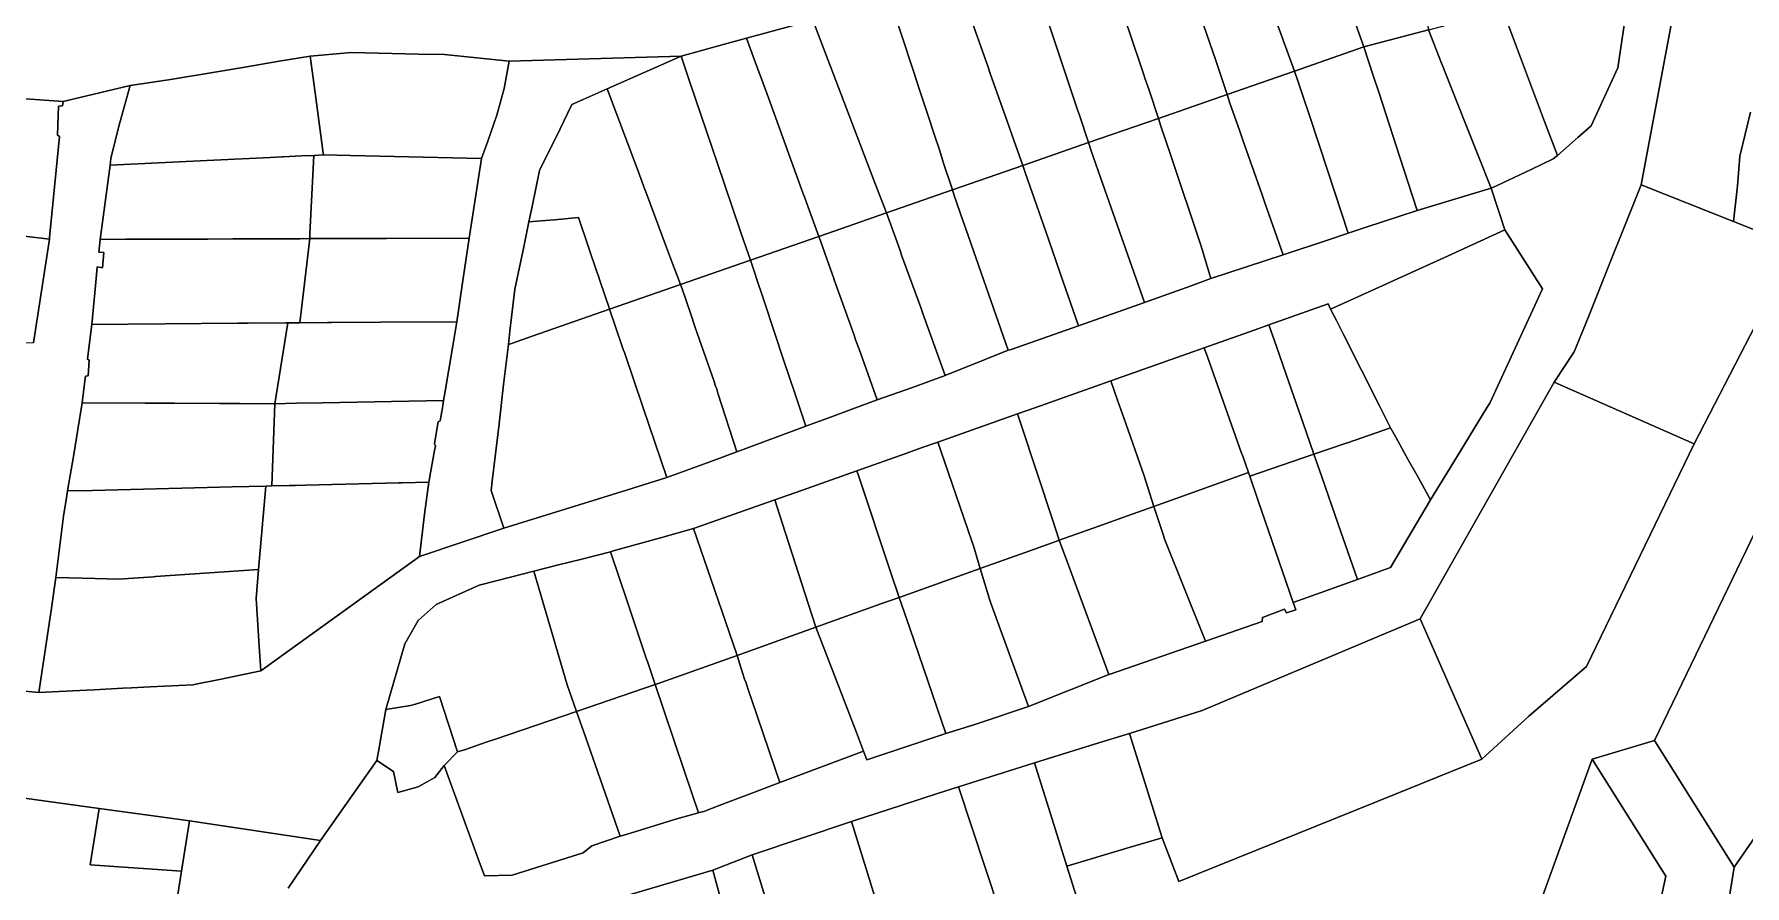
# Model space of a CAD drawing. Header units: inches. Extents: x 469561 to 471650, y 1000291 to 1003909.
# Drawn here: x 470271.3 to 470530.9, y 1002113.2 to 1002242.5 of the extents above; entities that cross this region are included whole.
import ezdxf

# ---------------------------------------------------------------- set-up
doc = ezdxf.new("R2010")
doc.units = ezdxf.units.IN
doc.header["$MEASUREMENT"] = 0
doc.layers.add('Gulele_10_08_New_Parcel', color=7, linetype='Continuous')

msp = doc.modelspace()

# ---------------------------------------------------------------- linework, layer by layer
at = {"layer": 'Gulele_10_08_New_Parcel'}
for points in [[(470531.801, 1002230.6314), (470530.17, 1002223.9574), (470529.8459, 1002219.4439), (470529.2021, 1002214.0147), (470515.2327, 1002219.5909), (470527.5891, 1002285.8498), (470530.8403, 1002287.7124), (470538.6297, 1002286.7642)], [(470527.5891, 1002285.8498), (470515.2327, 1002219.5909), (470512.5832, 1002212.9945), (470510.5251, 1002207.8706), (470507.2959, 1002199.831), (470506.294, 1002197.3366), (470505.0492, 1002194.2375), (470502.0267, 1002189.6176), (470481.6489, 1002153.6907), (470448.6055, 1002139.7652), (470437.5654, 1002136.3152), (470432.2479, 1002134.6595), (470423.1616, 1002131.8302), (470411.6041, 1002128.2077), (470408.4437, 1002127.1823), (470402.9849, 1002125.411), (470395.389, 1002122.9464), (470380.2952, 1002117.8576), (470374.3204, 1002115.5312), (470359.74, 1002111.2671)], [(470309.8832, 1002112.8053), (470314.771, 1002120.0724), (470323.3385, 1002132.1859), (470325.8856, 1002130.5056), (470326.5287, 1002127.3587), (470329.5929, 1002128.1982), (470332.1115, 1002129.6254), (470333.543, 1002131.4489), (470335.7193, 1002125.4793), (470338.7193, 1002117.2793), (470339.6893, 1002114.6793), (470343.8872, 1002114.7829), (470354.6547, 1002118.1716), (470355.9585, 1002119.2661), (470360.2851, 1002120.6913), (470361.1593, 1002120.9793), (470369.0293, 1002123.3793), (470369.237, 1002123.4377), (470372.1371, 1002124.2536), (470372.2456, 1002124.2842), (470372.9393, 1002124.4793), (470375.2742, 1002125.3602), (470376.7774, 1002125.9274), (470380.384, 1002127.2881), (470384.4876, 1002128.8363), (470397.1985, 1002133.632), (470397.7193, 1002132.2793), (470409.6893, 1002136.2793), (470414.0676, 1002137.681), (470414.9993, 1002137.9793), (470422.2193, 1002140.3793), (470434.44, 1002145.2528), (470434.4843, 1002145.2705), (470449.0799, 1002150.3292), (470457.7144, 1002153.3218), (470457.722, 1002153.9314), (470461.0658, 1002155.1942), (470461.3965, 1002154.5979), (470462.7883, 1002155.0803), (470462.4093, 1002156.1793), (470472.1807, 1002159.6833), (470477.1893, 1002161.4793), (470483.2493, 1002171.7793), (470487.1759, 1002178.1877), (470491.8643, 1002185.8396), (470492.2296, 1002186.4358), (470500.2486, 1002203.8276), (470494.5351, 1002212.7387), (470492.4235, 1002219.0667), (470493.3757, 1002219.5153), (470498.5147, 1002221.9366), (470501.8751, 1002223.5198), (470502.4923, 1002224.0635), (470505.5912, 1002226.7935), (470507.6023, 1002228.5652), (470511.6932, 1002237.3605), (470513.3072, 1002248.3404)], [(470389.5076, 1002244.6039), (470379.4576, 1002241.8561), (470376.0845, 1002240.9338), (470369.5139, 1002239.1373), (470343.4393, 1002238.3793), (470333.6186, 1002239.3577), (470329.6797, 1002239.4522), (470319.5496, 1002239.6953), (470318.8662, 1002239.6348), (470313.1905, 1002239.1326), (470308.4888, 1002238.3449), (470303.2902, 1002237.4739), (470299.072, 1002236.7672), (470291.6931, 1002235.5309), (470285.8777, 1002234.6666), (470275.7099, 1002232.2626), (470270.0651, 1002232.6652)], [(470271.232, 1002195.6234), (470273.6318, 1002211.3535), (470273.6675, 1002211.5872), (470275.1849, 1002226.9476), (470274.8632, 1002227.1243), (470275.0116, 1002231.516), (470275.6452, 1002231.6074), (470275.7099, 1002232.2626), (470285.8777, 1002234.6666), (470284.2568, 1002228.8473), (470283.0309, 1002223.8271), (470282.9741, 1002223.5943), (470282.8391, 1002222.587), (470281.3274, 1002211.3093), (470281.13, 1002209.3579), (470281.9132, 1002209.3284), (470281.7012, 1002207.0161), (470280.9044, 1002207.1275), (470280.6685, 1002204.7945), (470280.0593, 1002198.3793), (470279.6196, 1002194.7744), (470279.4174, 1002193.1161), (470279.6982, 1002192.9514), (470279.5286, 1002190.5754), (470279.1068, 1002190.5695), (470279.0201, 1002189.8589), (470278.611, 1002186.5047), (470277.9532, 1002182.4352), (470277.3431, 1002178.6604), (470276.3961, 1002173.1145), (470276.2193, 1002172.0793), (470275.7782, 1002169.3059), (470274.6396, 1002159.9829), (470273.8944, 1002154.9886), (470272.0337, 1002142.5172), (470263.6929, 1002143.3113)], [(470433.3588, 1002099.2963), (470428.0722, 1002116.163), (470437.1601, 1002118.8838), (470442.4958, 1002120.4812), (470445.0389, 1002113.8194), (470478.0164, 1002127.1442), (470481.7531, 1002128.6541), (470491.0346, 1002132.4043), (470498.1629, 1002138.9403), (470506.8978, 1002146.4554), (470523.2591, 1002180.2627), (470538.7104, 1002210.2193), (470529.2021, 1002214.0147), (470529.8459, 1002219.4439), (470530.17, 1002223.9574), (470531.801, 1002230.6314)], [(470263.6929, 1002143.3113), (470272.0337, 1002142.5172), (470279.2531, 1002142.8787), (470280.4489, 1002142.9386), (470284.7673, 1002143.1548), (470286.112, 1002143.2221), (470288.9217, 1002143.3628), (470295.4796, 1002143.6912), (470295.8807, 1002143.7744), (470299.4638, 1002144.5181), (470305.7142, 1002145.8154), (470329.7856, 1002163.1628), (470342.5893, 1002167.4793), (470361.2169, 1002173.25), (470367.3533, 1002175.151), (470374.0058, 1002177.6012), (470377.9545, 1002179.0555), (470388.4222, 1002182.9372), (470392.7372, 1002184.526), (470395.5613, 1002185.5659), (470399.2598, 1002186.9277), (470404.6087, 1002188.8379), (470409.6089, 1002190.6235), (470415.7517, 1002193.1035), (470419.1593, 1002194.4793), (470419.5893, 1002194.5793), (470429.8093, 1002198.1793), (470439.1293, 1002201.4793), (470439.8322, 1002201.7323), (470446.9093, 1002204.2793), (470449.9093, 1002205.3793), (470460.8983, 1002208.9418), (470467.6119, 1002211.2164), (470470.7493, 1002212.2793), (470473.4993, 1002213.1793), (470478.4225, 1002214.7736), (470481.2193, 1002215.6793), (470492.4235, 1002219.0667), (470494.5351, 1002212.7387), (470485.8178, 1002208.7786), (470471.6348, 1002202.3355), (470468.0823, 1002200.7216), (470467.6859, 1002201.5071), (470458.7192, 1002198.3317), (470456.4632, 1002197.5328), (470448.9036, 1002194.8557), (470447.1639, 1002194.2396), (470434.7052, 1002189.8276), (470423.2059, 1002185.7554), (470420.5488, 1002184.8144), (470408.488, 1002180.5433), (470408.4502, 1002180.53), (470406.0924, 1002179.695), (470403.6406, 1002178.8267), (470396.1926, 1002176.1892), (470387.7735, 1002173.2077), (470383.744, 1002171.7807), (470381.0196, 1002170.8159), (470371.3829, 1002167.4033), (470366.3796, 1002166.0036), (470359.416, 1002164.0554), (470358.7749, 1002163.8914), (470354.2325, 1002162.7298), (470350.9276, 1002161.8846), (470347.1753, 1002160.925), (470343.8354, 1002160.0709), (470338.8396, 1002158.7933), (470332.3606, 1002155.888), (470329.5966, 1002153.4311), (470327.6004, 1002149.8993), (470324.6829, 1002139.9183), (470324.2821, 1002137.613), (470323.8861, 1002135.3356), (470323.677, 1002134.1327), (470323.3385, 1002132.1859), (470314.771, 1002120.0724), (470294.9108, 1002123.0616), (470290.4849, 1002123.6654), (470281.1725, 1002124.9359), (470269.845, 1002126.4813)], [(470532.5327, 1002166.8971), (470517.2161, 1002135.2195), (470507.7689, 1002132.4083), (470497.4839, 1002103.9873)], [(470291.3793, 1002100.6793), (470293.7015, 1002115.3969), (470294.9108, 1002123.0616), (470314.771, 1002120.0724), (470309.8832, 1002112.8053)], [(470527.057, 1002101.8025), (470529.3437, 1002115.9932), (470535.2205, 1002124.5599)], [(470375.4524, 1002111.4422), (470374.3204, 1002115.5312), (470380.2952, 1002117.8576), (470390.5262, 1002084.5214)]]:
    msp.add_lwpolyline(points, dxfattribs=at)
for points in [[(470464.0768, 1002265.8493), (470468.5356, 1002267.6232), (470474.3894, 1002269.9521), (470481.1691, 1002248.8517), (470481.6001, 1002247.51), (470483.0039, 1002243.1409), (470482.9196, 1002243.1187), (470473.148, 1002240.5463), (470473.1106, 1002240.5365), (470471.3848, 1002245.3721), (470471.0601, 1002246.2821), (470470.6519, 1002247.4257), (470467.6409, 1002255.8628), (470466.9865, 1002257.6963), (470466.1556, 1002260.0245), (470464.6477, 1002264.2497)], [(470453.3703, 1002262.2257), (470454.216, 1002262.4705), (470458.7872, 1002263.7937), (470459.2372, 1002263.9239), (470464.0768, 1002265.8493), (470464.6477, 1002264.2497), (470466.1556, 1002260.0245), (470466.9865, 1002257.6963), (470467.6409, 1002255.8628), (470470.6519, 1002247.4257), (470471.0601, 1002246.2821), (470471.3848, 1002245.3721), (470473.1106, 1002240.5365), (470462.5861, 1002236.8735), (470460.6855, 1002242.102), (470460.4747, 1002242.6819), (470457.307, 1002251.396)], [(470443.3435, 1002259.3235), (470449.7179, 1002261.1686), (470453.3703, 1002262.2257), (470457.307, 1002251.396), (470460.4747, 1002242.6819), (470460.6855, 1002242.102), (470462.5861, 1002236.8735), (470452.3669, 1002233.3167), (470450.6593, 1002238.4793), (470447.4393, 1002247.8793), (470444.0593, 1002257.3793)], [(470432.6773, 1002256.4072), (470443.3435, 1002259.3235), (470444.0593, 1002257.3793), (470447.4393, 1002247.8793), (470450.6593, 1002238.4793), (470452.3669, 1002233.3167), (470441.9374, 1002229.6868), (470440.5197, 1002233.9455), (470440.1004, 1002235.2052), (470439.9093, 1002235.7793), (470439.7318, 1002236.304), (470437.4393, 1002243.0793), (470437.1561, 1002243.8606), (470437.0399, 1002244.181), (470434.2493, 1002251.8793), (470433.9215, 1002252.8158), (470433.1293, 1002255.0793)], [(470422.1489, 1002253.5286), (470430.2367, 1002255.7399), (470432.6773, 1002256.4072), (470433.1293, 1002255.0793), (470433.9215, 1002252.8158), (470434.2493, 1002251.8793), (470437.0399, 1002244.181), (470437.1561, 1002243.8606), (470437.4393, 1002243.0793), (470439.7318, 1002236.304), (470439.9093, 1002235.7793), (470440.1004, 1002235.2052), (470440.5197, 1002233.9455), (470441.9374, 1002229.6868), (470431.342, 1002225.9991), (470429.9523, 1002230.1605), (470429.683, 1002230.967), (470429.4324, 1002231.7176), (470426.2341, 1002241.2951)], [(470411.4639, 1002250.6071), (470417.3004, 1002252.2029), (470422.1489, 1002253.5286), (470426.2341, 1002241.2951), (470429.4324, 1002231.7176), (470429.683, 1002230.967), (470429.9523, 1002230.1605), (470431.342, 1002225.9991), (470421.356, 1002222.5235), (470419.7487, 1002227.0857), (470419.2877, 1002228.3944), (470416.4393, 1002236.4793), (470416.0948, 1002237.4575)], [(470494.2075, 1002246.0903), (470495.2635, 1002246.3682), (470496.286, 1002246.6374), (470496.9959, 1002246.8243), (470504.4902, 1002249.7527), (470506.6815, 1002250.609), (470511.5551, 1002252.5134), (470513.0999, 1002253.1171), (470514.0021, 1002253.4696), (470513.9045, 1002252.4041), (470513.3072, 1002248.3404), (470511.6932, 1002237.3605), (470507.6023, 1002228.5652), (470505.5912, 1002226.7935), (470502.4923, 1002224.0635), (470500.5588, 1002229.204), (470495.6862, 1002242.159)], [(470401.1687, 1002247.7922), (470411.4639, 1002250.6071), (470416.0948, 1002237.4575), (470416.4393, 1002236.4793), (470419.2877, 1002228.3944), (470419.7487, 1002227.0857), (470421.356, 1002222.5235), (470410.6952, 1002218.8131), (470409.2999, 1002223.0576), (470409.0797, 1002223.7273), (470408.6502, 1002225.0338), (470407.9551, 1002227.1483), (470406.9504, 1002230.2045), (470405.5958, 1002234.3252), (470404.7657, 1002236.8504)], [(470389.5076, 1002244.6039), (470395.4223, 1002246.2211), (470401.1687, 1002247.7922), (470404.7657, 1002236.8504), (470405.5958, 1002234.3252), (470406.9504, 1002230.2045), (470407.9551, 1002227.1483), (470408.6502, 1002225.0338), (470409.0797, 1002223.7273), (470409.2999, 1002223.0576), (470410.6952, 1002218.8131), (470400.6624, 1002215.3212), (470399.2597, 1002219.0034), (470398.917, 1002219.9032)], [(470493.3757, 1002219.5153), (470492.4235, 1002219.0667), (470488.5051, 1002228.9831), (470485.4128, 1002236.8091), (470485.1532, 1002237.4659), (470484.9254, 1002238.0423), (470482.9196, 1002243.1187), (470483.0039, 1002243.1409), (470494.2075, 1002246.0903), (470495.6862, 1002242.159), (470500.5588, 1002229.204), (470502.4923, 1002224.0635), (470501.8751, 1002223.5198), (470498.5147, 1002221.9366)], [(470379.4576, 1002241.8561), (470389.5076, 1002244.6039), (470398.917, 1002219.9032), (470399.2597, 1002219.0034), (470400.6624, 1002215.3212), (470393.7263, 1002212.9071), (470390.4137, 1002211.7541), (470388.7962, 1002216.1981), (470388.2805, 1002217.6151), (470388.0045, 1002218.3734), (470385.859, 1002224.2682), (470385.1564, 1002226.1985), (470382.5553, 1002233.345), (470380.4668, 1002239.0834)], [(470492.4235, 1002219.0667), (470481.2193, 1002215.6793), (470478.5436, 1002223.923), (470475.4372, 1002233.4936), (470474.6102, 1002236.0417), (470473.148, 1002240.5463), (470482.9196, 1002243.1187), (470484.9254, 1002238.0423), (470485.1532, 1002237.4659), (470485.4128, 1002236.8091), (470488.5051, 1002228.9831)], [(470369.5139, 1002239.1373), (470376.0845, 1002240.9338), (470379.4576, 1002241.8561), (470380.4668, 1002239.0834), (470382.5553, 1002233.345), (470385.1564, 1002226.1985), (470385.859, 1002224.2682), (470388.0045, 1002218.3734), (470388.2805, 1002217.6151), (470388.7962, 1002216.1981), (470390.4137, 1002211.7541), (470380.0274, 1002208.1392), (470378.6466, 1002212.2104), (470378.4483, 1002212.7951), (470375.0402, 1002222.8434), (470370.91, 1002235.021)], [(470462.5861, 1002236.8735), (470473.1106, 1002240.5365), (470473.148, 1002240.5463), (470474.6102, 1002236.0417), (470475.4372, 1002233.4936), (470478.5436, 1002223.923), (470481.2193, 1002215.6793), (470478.4225, 1002214.7736), (470473.4993, 1002213.1793), (470470.7493, 1002212.2793), (470467.7017, 1002221.5181), (470464.8176, 1002230.2611), (470464.5187, 1002231.1674), (470464.2329, 1002232.0338), (470463.1293, 1002235.3793)], [(470282.8391, 1002222.587), (470282.9741, 1002223.5943), (470283.0309, 1002223.8271), (470284.2568, 1002228.8473), (470285.8777, 1002234.6666), (470291.6931, 1002235.5309), (470299.072, 1002236.7672), (470303.2902, 1002237.4739), (470308.4888, 1002238.3449), (470313.1905, 1002239.1326), (470313.9496, 1002233.5404), (470315.1917, 1002224.3899), (470315.2265, 1002224.1337), (470313.7836, 1002224.0648), (470311.8857, 1002223.9742), (470309.0855, 1002223.8404), (470308.9434, 1002223.8336), (470307.1509, 1002223.748), (470298.5787, 1002223.3387)], [(470313.1905, 1002239.1326), (470318.8662, 1002239.6348), (470319.5496, 1002239.6953), (470329.6797, 1002239.4522), (470333.6186, 1002239.3577), (470343.4393, 1002238.3793), (470342.6447, 1002234.2104), (470341.532, 1002230.1621), (470340.1651, 1002226.2391), (470339.2359, 1002223.5721), (470319.3385, 1002224.0375), (470315.2265, 1002224.1337), (470315.1917, 1002224.3899), (470313.9496, 1002233.5404)], [(470358.3023, 1002234.1641), (470354.6262, 1002232.5335), (470352.944, 1002231.7873), (470351.1381, 1002228.0949), (470348.0439, 1002221.7684), (470346.9017, 1002216.3015), (470346.4143, 1002213.9688), (470345.6248, 1002210.19), (470344.2796, 1002203.7513), (470343.5315, 1002197.3869), (470343.2925, 1002195.3538), (470342.5795, 1002189.2877), (470341.8749, 1002183.2938), (470340.8562, 1002174.6269), (470340.6863, 1002173.1815), (470342.5893, 1002167.4793), (470329.7856, 1002163.1628), (470330.5895, 1002169.5745), (470331.2344, 1002174.4591), (470332.1019, 1002179.2473), (470332.2212, 1002179.906), (470332.067, 1002180.3257), (470332.6393, 1002183.6351), (470332.9221, 1002183.7744), (470333.2809, 1002185.755), (470333.4648, 1002186.8606), (470333.6488, 1002187.9663), (470334.8465, 1002195.1654), (470335.449, 1002198.7872), (470336.3292, 1002204.7348), (470337.3319, 1002211.5101), (470339.2359, 1002223.5721), (470340.1651, 1002226.2391), (470341.532, 1002230.1621), (470342.6447, 1002234.2104), (470343.4393, 1002238.3793), (470369.5139, 1002239.1373)], [(470358.3023, 1002234.1641), (470369.5139, 1002239.1373), (470370.91, 1002235.021), (470375.0402, 1002222.8434), (470378.4483, 1002212.7951), (470378.6466, 1002212.2104), (470380.0274, 1002208.1392), (470369.4176, 1002204.4465), (470367.9212, 1002208.4471), (470367.3156, 1002210.0663), (470364.1433, 1002218.5476), (470364.0129, 1002218.8963), (470362.9765, 1002221.6671)], [(470452.3669, 1002233.3167), (470462.5861, 1002236.8735), (470463.1293, 1002235.3793), (470464.2329, 1002232.0338), (470464.5187, 1002231.1674), (470464.8176, 1002230.2611), (470467.7017, 1002221.5181), (470470.7493, 1002212.2793), (470467.6119, 1002211.2164), (470460.8983, 1002208.9418), (470458.0729, 1002216.9884), (470457.6843, 1002218.0952), (470454.716, 1002226.5489), (470454.2493, 1002227.8782), (470452.8093, 1002231.9793)], [(470263.3757, 1002212.5511), (470265.0763, 1002224.7602), (470266.1744, 1002232.6438), (470269.4977, 1002232.7057), (470270.0651, 1002232.6652), (470275.7099, 1002232.2626), (470275.6452, 1002231.6074), (470275.0116, 1002231.516), (470274.8632, 1002227.1243), (470275.1849, 1002226.9476), (470273.6675, 1002211.5872), (470273.6318, 1002211.3535), (470272.3694, 1002211.5009), (470268.5069, 1002211.9519)], [(470346.4143, 1002213.9688), (470346.9017, 1002216.3015), (470348.0439, 1002221.7684), (470351.1381, 1002228.0949), (470352.944, 1002231.7873), (470354.6262, 1002232.5335), (470358.3023, 1002234.1641), (470362.9765, 1002221.6671), (470364.0129, 1002218.8963), (470364.1433, 1002218.5476), (470367.3156, 1002210.0663), (470367.9212, 1002208.4471), (470369.4176, 1002204.4465), (470358.6616, 1002200.703), (470358.6365, 1002200.7769), (470357.2211, 1002204.9377), (470356.8497, 1002206.0296), (470356.8299, 1002206.0879), (470353.9314, 1002214.6089), (470350.2979, 1002214.2995), (470348.9362, 1002214.1835)], [(470441.9374, 1002229.6868), (470452.3669, 1002233.3167), (470452.8093, 1002231.9793), (470454.2493, 1002227.8782), (470454.716, 1002226.5489), (470457.6843, 1002218.0952), (470458.0729, 1002216.9884), (470460.8983, 1002208.9418), (470449.9093, 1002205.3793), (470448.4393, 1002210.2793), (470443.7775, 1002224.1884), (470442.3393, 1002228.4793)], [(470431.342, 1002225.9991), (470441.9374, 1002229.6868), (470442.3393, 1002228.4793), (470443.7775, 1002224.1884), (470448.4393, 1002210.2793), (470449.9093, 1002205.3793), (470446.9093, 1002204.2793), (470439.8322, 1002201.7323), (470433.183, 1002220.6913), (470431.7493, 1002224.7793)], [(470421.356, 1002222.5235), (470431.342, 1002225.9991), (470431.7493, 1002224.7793), (470433.183, 1002220.6913), (470439.8322, 1002201.7323), (470439.1293, 1002201.4793), (470429.8093, 1002198.1793), (470427.0411, 1002206.1573), (470425.247, 1002211.3281), (470422.778, 1002218.4436), (470421.781, 1002221.3171), (470421.7312, 1002221.4584)], [(470281.3274, 1002211.3093), (470282.8391, 1002222.587), (470298.5787, 1002223.3387), (470307.1509, 1002223.748), (470308.9434, 1002223.8336), (470309.0855, 1002223.8404), (470311.8857, 1002223.9742), (470313.7836, 1002224.0648), (470313.1873, 1002212.1395), (470313.1515, 1002211.4234), (470311.711, 1002211.4182), (470307.6269, 1002211.4036), (470302.434, 1002211.385), (470301.4636, 1002211.3815), (470297.7084, 1002211.368), (470285.2437, 1002211.3233)], [(470313.1515, 1002211.4234), (470313.1873, 1002212.1395), (470313.7836, 1002224.0648), (470315.2265, 1002224.1337), (470319.3385, 1002224.0375), (470339.2359, 1002223.5721), (470337.3319, 1002211.5101), (470324.8173, 1002211.4652), (470322.8507, 1002211.4582), (470318.7788, 1002211.4436), (470317.7794, 1002211.44)], [(470410.6952, 1002218.8131), (470421.356, 1002222.5235), (470421.7312, 1002221.4584), (470421.781, 1002221.3171), (470422.778, 1002218.4436), (470425.247, 1002211.3281), (470427.0411, 1002206.1573), (470429.8093, 1002198.1793), (470419.5893, 1002194.5793), (470419.1593, 1002194.4793), (470415.822, 1002204.0551), (470412.7357, 1002212.9108), (470412.2887, 1002214.1935), (470410.9693, 1002217.9793)], [(470502.0267, 1002189.6176), (470505.0492, 1002194.2375), (470506.294, 1002197.3366), (470507.2959, 1002199.831), (470510.5251, 1002207.8706), (470512.5832, 1002212.9945), (470515.2327, 1002219.5909), (470529.2021, 1002214.0147), (470538.7104, 1002210.2193), (470523.2591, 1002180.2627)], [(470400.6624, 1002215.3212), (470410.6952, 1002218.8131), (470410.9693, 1002217.9793), (470412.2887, 1002214.1935), (470412.7357, 1002212.9108), (470415.822, 1002204.0551), (470419.1593, 1002194.4793), (470415.7517, 1002193.1035), (470409.6089, 1002190.6235), (470406.4555, 1002199.3387), (470406.1904, 1002200.0712), (470405.8717, 1002200.9521), (470402.9814, 1002208.94), (470402.7419, 1002209.602), (470402.2832, 1002210.8697), (470400.8635, 1002214.7933)], [(470343.2925, 1002195.3538), (470343.5315, 1002197.3869), (470344.2796, 1002203.7513), (470345.6248, 1002210.19), (470346.4143, 1002213.9688), (470348.9362, 1002214.1835), (470350.2979, 1002214.2995), (470353.9314, 1002214.6089), (470356.8299, 1002206.0879), (470356.8497, 1002206.0296), (470357.2211, 1002204.9377), (470358.6365, 1002200.7769), (470358.6616, 1002200.703), (470346.9058, 1002196.6114), (470343.9123, 1002195.5695)], [(470390.4137, 1002211.7541), (470393.7263, 1002212.9071), (470400.6624, 1002215.3212), (470400.8635, 1002214.7933), (470402.2832, 1002210.8697), (470402.7419, 1002209.602), (470402.9814, 1002208.94), (470405.8717, 1002200.9521), (470406.1904, 1002200.0712), (470406.4555, 1002199.3387), (470409.6089, 1002190.6235), (470404.6087, 1002188.8379), (470399.2598, 1002186.9277), (470396.5087, 1002194.6533), (470396.0001, 1002196.0814), (470395.7559, 1002196.7673), (470392.7626, 1002205.1728), (470392.6451, 1002205.5028), (470391.9381, 1002207.4883), (470390.6593, 1002211.0793)], [(470260.9627, 1002195.2274), (470261.9203, 1002202.1027), (470263.009, 1002209.9183), (470263.2701, 1002211.7931), (470263.3757, 1002212.5511), (470268.5069, 1002211.9519), (470272.3694, 1002211.5009), (470273.6318, 1002211.3535), (470271.232, 1002195.6234)], [(470280.0593, 1002198.3793), (470280.6685, 1002204.7945), (470280.9044, 1002207.1275), (470281.7012, 1002207.0161), (470281.9132, 1002209.3284), (470281.13, 1002209.3579), (470281.3274, 1002211.3093), (470285.2437, 1002211.3233), (470297.7084, 1002211.368), (470301.4636, 1002211.3815), (470302.434, 1002211.385), (470307.6269, 1002211.4036), (470311.711, 1002211.4182), (470313.1515, 1002211.4234), (470311.6692, 1002198.653), (470310.9819, 1002198.647), (470309.8313, 1002198.6371), (470309.5188, 1002198.6344), (470303.8216, 1002198.585), (470302.2265, 1002198.5713)], [(470311.6692, 1002198.653), (470313.1515, 1002211.4234), (470317.7794, 1002211.44), (470318.7788, 1002211.4436), (470322.8507, 1002211.4582), (470324.8173, 1002211.4652), (470337.3319, 1002211.5101), (470336.3292, 1002204.7348), (470335.449, 1002198.7872), (470323.9058, 1002198.7221), (470316.4322, 1002198.6799), (470315.8223, 1002198.6764)], [(470380.0274, 1002208.1392), (470390.4137, 1002211.7541), (470390.6593, 1002211.0793), (470391.9381, 1002207.4883), (470392.6451, 1002205.5028), (470392.7626, 1002205.1728), (470395.7559, 1002196.7673), (470396.0001, 1002196.0814), (470396.5087, 1002194.6533), (470399.2598, 1002186.9277), (470395.5613, 1002185.5659), (470392.7372, 1002184.526), (470388.4222, 1002182.9372), (470386.7451, 1002187.9741), (470385.1105, 1002192.8834), (470382.1529, 1002201.7664), (470381.4869, 1002203.7666), (470381.4075, 1002204.005), (470380.2238, 1002207.5601)], [(470468.0823, 1002200.7216), (470471.6348, 1002202.3355), (470485.8178, 1002208.7786), (470494.5351, 1002212.7387), (470500.2486, 1002203.8276), (470492.2296, 1002186.4358), (470491.8643, 1002185.8396), (470487.1759, 1002178.1877), (470483.2493, 1002171.7793), (470481.4007, 1002175.1043), (470481.209, 1002175.4491), (470479.869, 1002177.8593), (470477.9739, 1002181.268), (470477.1893, 1002182.6793), (470475.5005, 1002186.0251), (470470.0133, 1002196.8961), (470468.9499, 1002199.0028)], [(470369.4176, 1002204.4465), (470380.0274, 1002208.1392), (470380.2238, 1002207.5601), (470381.4075, 1002204.005), (470381.4869, 1002203.7666), (470382.1529, 1002201.7664), (470385.1105, 1002192.8834), (470386.7451, 1002187.9741), (470388.4222, 1002182.9372), (470377.9545, 1002179.0555), (470375.1019, 1002187.977), (470374.9093, 1002188.5793), (470374.7012, 1002189.1748), (470374.5108, 1002189.7197), (470371.9393, 1002197.0793), (470371.7001, 1002197.784), (470370.9138, 1002200.1011), (470369.6506, 1002203.8235)], [(470358.6616, 1002200.703), (470369.4176, 1002204.4465), (470369.6506, 1002203.8235), (470370.9138, 1002200.1011), (470371.7001, 1002197.784), (470371.9393, 1002197.0793), (470374.5108, 1002189.7197), (470374.7012, 1002189.1748), (470374.9093, 1002188.5793), (470375.1019, 1002187.977), (470377.9545, 1002179.0555), (470374.0058, 1002177.6012), (470367.3533, 1002175.151), (470363.7008, 1002185.8887), (470360.9029, 1002194.1141), (470360.742, 1002194.5869), (470360.525, 1002195.225)], [(470458.7192, 1002198.3317), (470467.6859, 1002201.5071), (470468.0823, 1002200.7216), (470468.9499, 1002199.0028), (470470.0133, 1002196.8961), (470475.5005, 1002186.0251), (470477.1893, 1002182.6793), (470470.6304, 1002180.4398), (470470.4551, 1002180.38), (470465.5547, 1002178.7068), (470464.3772, 1002182.0875), (470461.3414, 1002190.8033), (470459.8684, 1002195.0322)], [(470278.611, 1002186.5047), (470279.0201, 1002189.8589), (470279.1068, 1002190.5695), (470279.5286, 1002190.5754), (470279.6982, 1002192.9514), (470279.4174, 1002193.1161), (470279.6196, 1002194.7744), (470280.0593, 1002198.3793), (470302.2265, 1002198.5713), (470303.8216, 1002198.585), (470309.5188, 1002198.6344), (470309.8313, 1002198.6371), (470307.8617, 1002186.3634), (470307.6499, 1002186.3593), (470302.5549, 1002186.3848), (470302.0264, 1002186.3875), (470301.5056, 1002186.3901), (470299.393, 1002186.4006), (470292.621, 1002186.4346), (470289.8773, 1002186.4483), (470288.1699, 1002186.4568)], [(470311.1236, 1002186.4268), (470307.8617, 1002186.3634), (470309.8313, 1002198.6371), (470310.9819, 1002198.647), (470311.6692, 1002198.653), (470315.8223, 1002198.6764), (470316.4322, 1002198.6799), (470323.9058, 1002198.7221), (470335.449, 1002198.7872), (470334.8465, 1002195.1654), (470333.6488, 1002187.9663), (470333.4648, 1002186.8606), (470315.1025, 1002186.504)], [(470340.6863, 1002173.1815), (470340.8562, 1002174.6269), (470341.8749, 1002183.2938), (470342.5795, 1002189.2877), (470343.2925, 1002195.3538), (470343.9123, 1002195.5695), (470346.9058, 1002196.6114), (470358.6616, 1002200.703), (470360.525, 1002195.225), (470360.742, 1002194.5869), (470360.9029, 1002194.1141), (470363.7008, 1002185.8887), (470367.3533, 1002175.151), (470361.2169, 1002173.25), (470342.5893, 1002167.4793)], [(470448.9036, 1002194.8557), (470456.4632, 1002197.5328), (470458.7192, 1002198.3317), (470459.8684, 1002195.0322), (470461.3414, 1002190.8033), (470464.3772, 1002182.0875), (470465.5547, 1002178.7068), (470455.8093, 1002175.3793), (470455.6222, 1002175.9087), (470454.7493, 1002178.3793), (470454.6488, 1002178.6437), (470454.5593, 1002178.8793), (470449.3943, 1002193.4695)], [(470434.7052, 1002189.8276), (470447.1639, 1002194.2396), (470448.9036, 1002194.8557), (470449.3943, 1002193.4695), (470454.5593, 1002178.8793), (470454.6488, 1002178.6437), (470454.7493, 1002178.3793), (470455.6222, 1002175.9087), (470441.2745, 1002170.7784), (470440.3051, 1002173.8184), (470439.8393, 1002175.2793), (470436.982, 1002183.3758), (470435.7288, 1002186.9271)], [(470420.5488, 1002184.8144), (470423.2059, 1002185.7554), (470434.7052, 1002189.8276), (470435.7288, 1002186.9271), (470436.982, 1002183.3758), (470439.8393, 1002175.2793), (470440.3051, 1002173.8184), (470441.2745, 1002170.7784), (470441.268, 1002170.7761), (470437.2656, 1002169.3449), (470432.7454, 1002167.7286), (470426.8911, 1002165.6353), (470425.9029, 1002168.6235), (470421.0536, 1002183.2879)], [(470481.6489, 1002153.6907), (470502.0267, 1002189.6176), (470523.2591, 1002180.2627), (470506.8978, 1002146.4554), (470498.1629, 1002138.9403), (470491.0346, 1002132.4043)], [(470276.3961, 1002173.1145), (470277.3431, 1002178.6604), (470277.9532, 1002182.4352), (470278.611, 1002186.5047), (470288.1699, 1002186.4568), (470289.8773, 1002186.4483), (470292.621, 1002186.4346), (470299.393, 1002186.4006), (470301.5056, 1002186.3901), (470302.0264, 1002186.3875), (470302.5549, 1002186.3848), (470307.6499, 1002186.3593), (470307.8617, 1002186.3634), (470307.373, 1002173.874), (470306.5005, 1002173.8526), (470301.3585, 1002173.7266), (470297.5946, 1002173.6343), (470280.199, 1002173.2077)], [(470307.373, 1002173.874), (470307.8617, 1002186.3634), (470311.1236, 1002186.4268), (470315.1025, 1002186.504), (470333.4648, 1002186.8606), (470333.2809, 1002185.755), (470332.9221, 1002183.7744), (470332.6393, 1002183.6351), (470332.067, 1002180.3257), (470332.2212, 1002179.906), (470332.1019, 1002179.2473), (470331.2344, 1002174.4591), (470327.1902, 1002174.3599), (470326.6838, 1002174.3475), (470312.5133, 1002174.0001), (470311.0061, 1002173.9631), (470310.0121, 1002173.9387)], [(470408.488, 1002180.5433), (470420.5488, 1002184.8144), (470421.0536, 1002183.2879), (470425.9029, 1002168.6235), (470426.8911, 1002165.6353), (470426.5459, 1002165.5118), (470421.0321, 1002163.5403), (470415.9887, 1002161.7369), (470414.9173, 1002161.3538), (470413.8793, 1002164.7793), (470413.685, 1002165.3475), (470413.0328, 1002167.2544), (470412.4301, 1002169.0166), (470409.4954, 1002177.5978)], [(470465.5547, 1002178.7068), (470470.4551, 1002180.38), (470470.6304, 1002180.4398), (470477.1893, 1002182.6793), (470477.9739, 1002181.268), (470479.869, 1002177.8593), (470481.209, 1002175.4491), (470481.4007, 1002175.1043), (470483.2493, 1002171.7793), (470477.1893, 1002161.4793), (470472.1807, 1002159.6833), (470469.2524, 1002168.0906), (470466.7461, 1002175.2861)], [(470396.1926, 1002176.1892), (470403.6406, 1002178.8267), (470406.0924, 1002179.695), (470408.4502, 1002180.53), (470408.488, 1002180.5433), (470409.4954, 1002177.5978), (470412.4301, 1002169.0166), (470413.0328, 1002167.2544), (470413.685, 1002165.3475), (470413.8793, 1002164.7793), (470414.9173, 1002161.3538), (470402.5993, 1002156.9492), (470401.2974, 1002160.8655), (470396.4393, 1002175.4793)], [(470455.8093, 1002175.3793), (470465.5547, 1002178.7068), (470466.7461, 1002175.2861), (470469.2524, 1002168.0906), (470472.1807, 1002159.6833), (470462.4093, 1002156.1793), (470457.0293, 1002171.7793)], [(470399.8307, 1002155.9593), (470389.9614, 1002152.4303), (470388.8446, 1002155.9063), (470384.8684, 1002168.2813), (470384.8649, 1002168.2921), (470383.744, 1002171.7807), (470387.7735, 1002173.2077), (470396.1926, 1002176.1892), (470396.4393, 1002175.4793), (470401.2974, 1002160.8655), (470402.5993, 1002156.9492)], [(470441.268, 1002170.7761), (470441.2745, 1002170.7784), (470455.6222, 1002175.9087), (470455.8093, 1002175.3793), (470457.0293, 1002171.7793), (470462.4093, 1002156.1793), (470462.7883, 1002155.0803), (470461.3965, 1002154.5979), (470461.0658, 1002155.1942), (470457.722, 1002153.9314), (470457.7144, 1002153.3218), (470449.0799, 1002150.3292), (470442.9393, 1002165.6793), (470442.6154, 1002166.6671)], [(470274.6396, 1002159.9829), (470275.7782, 1002169.3059), (470276.2193, 1002172.0793), (470276.3961, 1002173.1145), (470280.199, 1002173.2077), (470297.5946, 1002173.6343), (470301.3585, 1002173.7266), (470306.5005, 1002173.8526), (470305.3849, 1002161.1875), (470289.7227, 1002160.1199), (470289.4153, 1002160.0989), (470284.1411, 1002159.7394), (470280.5994, 1002159.8302)], [(470304.9975, 1002156.7891), (470305.3849, 1002161.1875), (470306.5005, 1002173.8526), (470307.373, 1002173.874), (470310.0121, 1002173.9387), (470311.0061, 1002173.9631), (470312.5133, 1002174.0001), (470326.6838, 1002174.3475), (470327.1902, 1002174.3599), (470331.2344, 1002174.4591), (470330.5895, 1002169.5745), (470329.7856, 1002163.1628), (470305.7142, 1002145.8154), (470305.4704, 1002149.5478), (470305.1514, 1002154.4328)], [(470378.0038, 1002148.1546), (470377.9996, 1002148.1531), (470376.7859, 1002151.6841), (470371.3829, 1002167.4033), (470381.0196, 1002170.8159), (470383.744, 1002171.7807), (470384.8649, 1002168.2921), (470384.8684, 1002168.2813), (470388.8446, 1002155.9063), (470389.9614, 1002152.4303)], [(470426.8911, 1002165.6353), (470432.7454, 1002167.7286), (470437.2656, 1002169.3449), (470441.268, 1002170.7761), (470442.6154, 1002166.6671), (470442.9393, 1002165.6793), (470449.0799, 1002150.3292), (470434.4843, 1002145.2705), (470434.44, 1002145.2528), (470428.2867, 1002161.8672), (470428.2846, 1002161.8726)], [(470358.7749, 1002163.8914), (470359.416, 1002164.0554), (470366.3796, 1002166.0036), (470371.3829, 1002167.4033), (470376.7859, 1002151.6841), (470377.9996, 1002148.1531), (470366.3234, 1002143.978), (470365.5741, 1002143.7222), (470364.3344, 1002147.3997), (470364.3264, 1002147.4234), (470361.3623, 1002156.216)], [(470414.9173, 1002161.3538), (470415.9887, 1002161.7369), (470421.0321, 1002163.5403), (470426.5459, 1002165.5118), (470426.8911, 1002165.6353), (470428.2846, 1002161.8726), (470428.2867, 1002161.8672), (470434.44, 1002145.2528), (470422.2193, 1002140.3793), (470420.0928, 1002146.2161), (470416.4993, 1002156.0793), (470416.317, 1002156.6869)], [(470517.2161, 1002135.2195), (470532.5327, 1002166.8971), (470538.6608, 1002164.0961), (470543.2274, 1002162.0088), (470543.9632, 1002161.6725), (470553.4672, 1002157.3284), (470552.3821, 1002153.7114), (470550.8149, 1002148.4876), (470549.3762, 1002145.6231), (470548.2493, 1002143.3793), (470546.6116, 1002141.0138), (470545.7858, 1002139.8209), (470541.6372, 1002133.8284), (470535.2205, 1002124.5599), (470529.3437, 1002115.9932), (470526.5005, 1002120.5007), (470521.4331, 1002128.5341)], [(470347.1753, 1002160.925), (470350.9276, 1002161.8846), (470354.2325, 1002162.7298), (470358.7749, 1002163.8914), (470361.3623, 1002156.216), (470364.3264, 1002147.4234), (470364.3344, 1002147.3997), (470365.5741, 1002143.7222), (470353.6239, 1002139.6432), (470352.2072, 1002143.6739), (470349.5363, 1002152.8307)], [(470272.0337, 1002142.5172), (470273.8944, 1002154.9886), (470274.6396, 1002159.9829), (470280.5994, 1002159.8302), (470284.1411, 1002159.7394), (470289.4153, 1002160.0989), (470289.7227, 1002160.1199), (470305.3849, 1002161.1875), (470304.9975, 1002156.7891), (470305.1514, 1002154.4328), (470305.4704, 1002149.5478), (470305.7142, 1002145.8154), (470299.4638, 1002144.5181), (470295.8807, 1002143.7744), (470295.4796, 1002143.6912), (470288.9217, 1002143.3628), (470286.112, 1002143.2221), (470284.7673, 1002143.1548), (470280.4489, 1002142.9386), (470279.2531, 1002142.8787)], [(470324.6829, 1002139.9183), (470327.6004, 1002149.8993), (470329.5966, 1002153.4311), (470332.3606, 1002155.888), (470338.8396, 1002158.7933), (470343.8354, 1002160.0709), (470347.1753, 1002160.925), (470349.5363, 1002152.8307), (470352.2072, 1002143.6739), (470353.6239, 1002139.6432), (470341.3244, 1002135.445), (470339.9149, 1002134.9639), (470336.7664, 1002133.8892), (470335.5953, 1002133.4895), (470332.8213, 1002141.9145), (470329.1792, 1002140.7643), (470328.445, 1002140.5325)], [(470402.5993, 1002156.9492), (470414.9173, 1002161.3538), (470416.317, 1002156.6869), (470416.4993, 1002156.0793), (470420.0928, 1002146.2161), (470422.2193, 1002140.3793), (470414.9993, 1002137.9793), (470414.0676, 1002137.681), (470409.6893, 1002136.2793), (470404.206, 1002152.2659)], [(470389.9614, 1002152.4303), (470399.8307, 1002155.9593), (470402.5993, 1002156.9492), (470404.206, 1002152.2659), (470409.6893, 1002136.2793), (470397.7193, 1002132.2793), (470397.1985, 1002133.632), (470396.1079, 1002136.4649), (470391.6651, 1002148.005)], [(470378.0038, 1002148.1546), (470389.9614, 1002152.4303), (470391.6651, 1002148.005), (470396.1079, 1002136.4649), (470397.1985, 1002133.632), (470384.4876, 1002128.8363), (470380.2193, 1002141.3793), (470379.7793, 1002142.6793), (470379.3093, 1002144.0793), (470379.1517, 1002144.5659), (470378.6293, 1002146.1793)], [(470437.5654, 1002136.3152), (470448.6055, 1002139.7652), (470481.6489, 1002153.6907), (470491.0346, 1002132.4043), (470481.7531, 1002128.6541), (470478.0164, 1002127.1442), (470445.0389, 1002113.8194), (470442.4958, 1002120.4812)], [(470372.2456, 1002124.2842), (470372.1371, 1002124.2536), (470370.0711, 1002130.3821), (470366.8907, 1002139.8168), (470365.5741, 1002143.7222), (470366.3234, 1002143.978), (470377.9996, 1002148.1531), (470378.0038, 1002148.1546), (470378.6293, 1002146.1793), (470379.1517, 1002144.5659), (470379.3093, 1002144.0793), (470379.7793, 1002142.6793), (470380.2193, 1002141.3793), (470384.4876, 1002128.8363), (470380.384, 1002127.2881), (470376.7774, 1002125.9274), (470375.2742, 1002125.3602), (470372.9393, 1002124.4793)], [(470323.3385, 1002132.1859), (470323.677, 1002134.1327), (470323.8861, 1002135.3356), (470324.2821, 1002137.613), (470324.6829, 1002139.9183), (470328.445, 1002140.5325), (470329.1792, 1002140.7643), (470332.8213, 1002141.9145), (470335.5953, 1002133.4895), (470333.543, 1002131.4489), (470332.1115, 1002129.6254), (470329.5929, 1002128.1982), (470326.5287, 1002127.3587), (470325.8856, 1002130.5056)], [(470361.1593, 1002120.9793), (470360.2851, 1002120.6913), (470354.9834, 1002135.7751), (470354.9805, 1002135.7836), (470353.6239, 1002139.6432), (470365.5741, 1002143.7222), (470366.8907, 1002139.8168), (470370.0711, 1002130.3821), (470372.1371, 1002124.2536), (470369.237, 1002123.4377), (470369.0293, 1002123.3793)], [(470333.543, 1002131.4489), (470335.5953, 1002133.4895), (470336.7664, 1002133.8892), (470339.9149, 1002134.9639), (470341.3244, 1002135.445), (470353.6239, 1002139.6432), (470354.9805, 1002135.7836), (470354.9834, 1002135.7751), (470360.2851, 1002120.6913), (470355.9585, 1002119.2661), (470354.6547, 1002118.1716), (470343.8872, 1002114.7829), (470339.6893, 1002114.6793), (470338.7193, 1002117.2793), (470335.7193, 1002125.4793)], [(470423.1616, 1002131.8302), (470432.2479, 1002134.6595), (470437.5654, 1002136.3152), (470442.4958, 1002120.4812), (470437.1601, 1002118.8838), (470428.0722, 1002116.163), (470425.3238, 1002124.9316), (470423.6177, 1002130.3751)], [(470498.7777, 1002090.5322), (470513.9831, 1002091.8077), (470518.969, 1002114.6362), (470507.7689, 1002132.4083), (470517.2161, 1002135.2195), (470521.4331, 1002128.5341), (470526.5005, 1002120.5007), (470529.3437, 1002115.9932), (470527.057, 1002101.8025), (470520.254, 1002068.5384), (470499.2571, 1002083.6391)], [(470411.6041, 1002128.2077), (470423.1616, 1002131.8302), (470423.6177, 1002130.3751), (470425.3238, 1002124.9316), (470428.0722, 1002116.163), (470433.3588, 1002099.2963), (470422.4716, 1002095.3463), (470421.404, 1002098.5747), (470417.8338, 1002109.3702)], [(470497.4839, 1002103.9873), (470507.7689, 1002132.4083), (470518.969, 1002114.6362), (470513.9831, 1002091.8077), (470498.7777, 1002090.5322), (470498.4897, 1002093.5277), (470497.8679, 1002099.9941)], [(470395.389, 1002122.9464), (470402.9849, 1002125.411), (470408.4437, 1002127.1823), (470411.6041, 1002128.2077), (470417.8338, 1002109.3702), (470417.1911, 1002109.0853), (470413.8323, 1002107.5968), (470403.3542, 1002102.953), (470401.7403, 1002102.2378), (470398.2402, 1002113.65)], [(470265.9093, 1002101.1793), (470268.0741, 1002118.7004), (470269.0489, 1002126.5899), (470269.845, 1002126.4813), (470281.1725, 1002124.9359), (470280.4159, 1002120.1633), (470280.1618, 1002118.5609), (470279.8121, 1002116.3551), (470283.4716, 1002116.1026), (470293.7015, 1002115.3969), (470291.3793, 1002100.6793), (470278.6443, 1002100.9293), (470272.0685, 1002101.0584), (470269.2664, 1002101.1134)], [(470279.8121, 1002116.3551), (470280.1618, 1002118.5609), (470280.4159, 1002120.1633), (470281.1725, 1002124.9359), (470290.4849, 1002123.6654), (470294.9108, 1002123.0616), (470293.7015, 1002115.3969), (470283.4716, 1002116.1026)], [(470380.2952, 1002117.8576), (470395.389, 1002122.9464), (470398.2402, 1002113.65), (470401.7403, 1002102.2378), (470402.0747, 1002101.1477), (470405.6528, 1002089.4812), (470390.6452, 1002084.1337), (470390.5262, 1002084.5214)], [(470359.74, 1002111.2671), (470374.3204, 1002115.5312), (470375.4524, 1002111.4422), (470376.812, 1002106.5312), (470378.7271, 1002099.6136), (470374.7235, 1002098.5052), (470362.8733, 1002095.2246), (470360.2543, 1002108.6341)]]:
    msp.add_lwpolyline(points, close=True, dxfattribs=at)

doc.saveas('drawing.dxf')
